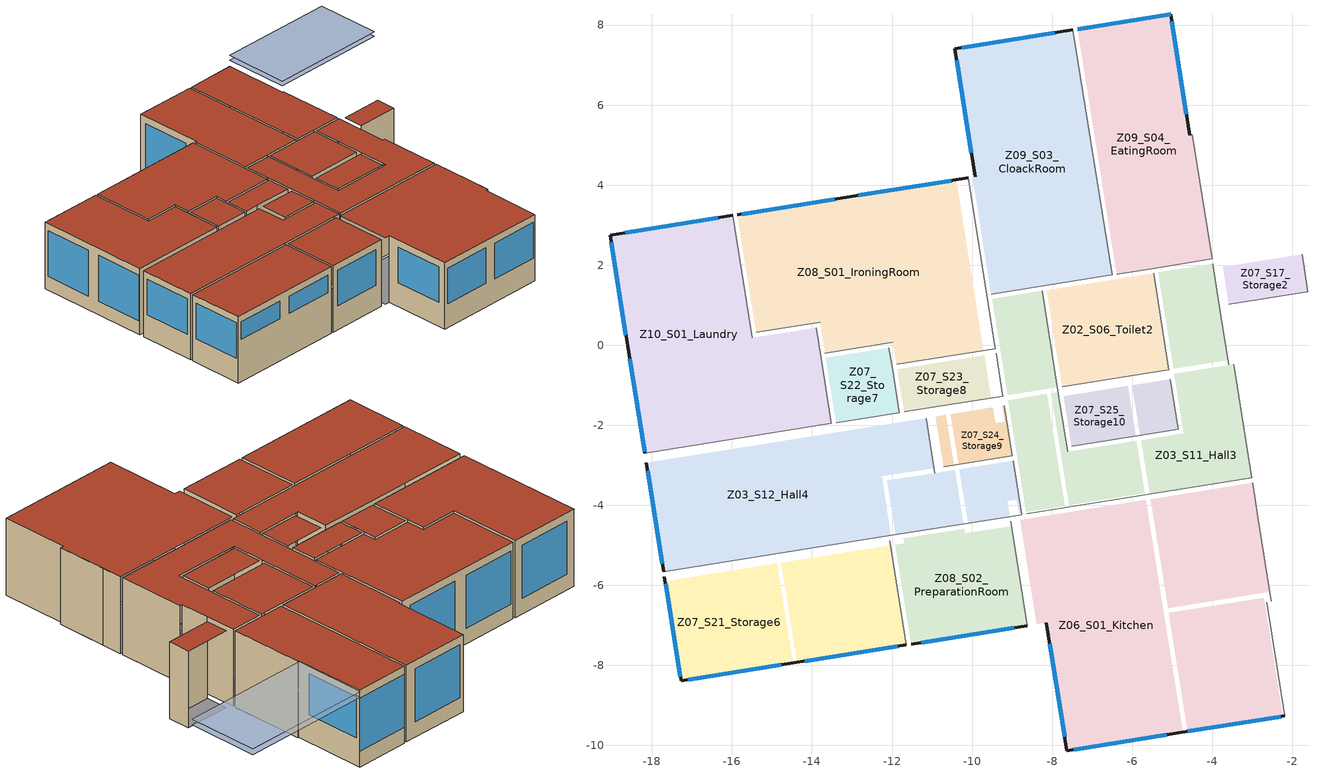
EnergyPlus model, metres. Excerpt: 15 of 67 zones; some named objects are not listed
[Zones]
Z02_S06_Toilet2
 floor to Z01_S03_GroupRoom1 (C05_Strop_Hollow_Slab_240mm): -5.47,1.8 -5.08,-0.61 -7.75,-1.03 -8.13,1.38 -6.43,1.65 z3.5
 wall to Z03_S11_Hall3 (C82_ciana_podstawowa_Interna): -5.08,-0.61 -5.47,1.8 z3.5:6.76
 wall to Z07_S25_Storage10 (C80_ciana_podstawowa_Interna): -7.75,-1.03 -5.08,-0.61 z3.5:6.76
 roof outside (C06_Strop_Hollow_Slab_240mm): -8.13,1.38 -7.75,-1.03 -5.08,-0.61 -5.47,1.8 -6.43,1.65 z6.76
Z03_S11_Hall3
 floor to Z01_S03_GroupRoom1 (C05_Strop_Hollow_Slab_240mm): -9.5,1.16 -8.25,1.36 -7.87,-1.05 -8.09,-1.09 -9.11,-1.25 -9.3,-0.07 z3.5; -3.6,-0.37 -4.96,-0.59 -5.35,1.82 -3.99,2.04 -3.78,0.75 z3.5
 floor to Z02_S02_Toilet2 (C05_Strop_Hollow_Slab_240mm): -7.69,-4.02 -8.65,-4.17 -9.09,-1.37 -8.14,-1.22 z3.5
 floor to Z07_S15_Service (C05_Strop_Hollow_Slab_240mm): -5.68,-3.7 -7.57,-4 -8.02,-1.2 -7.85,-1.17 -7.83,-1.29 -7.61,-2.66 -5.89,-2.39 z3.5
 floor to Z03_S06_Hall (C05_Strop_Hollow_Slab_240mm): -3.01,-3.32 -5.56,-3.72 -5.56,-3.68 -5.77,-2.37 -4.71,-2.2 -4.95,-0.71 -3.46,-0.47 z3.5
 wall to Z06_S01_Kitchen (C82_ciana_podstawowa_Interna): -8.64,-4.21 -3.01,-3.32 z3.5:6.76
 wall to Z03_S10_Hall2 (C82_ciana_podstawowa_Interna): -3.01,-3.32 -3.46,-0.47 z3.5:6.76
 wall to Z07_S17_Storage2 (C80_ciana_podstawowa_Interna): -3.78,0.75 -3.99,2.04 z3.5:6.76
 wall to Z03_S10_Hall2 (C80_ciana_podstawowa_Interna): -3.58,-0.49 -3.78,0.75 z3.5:6.76
 wall to Z02_S06_Toilet2 (C82_ciana_podstawowa_Interna): -7.83,-1.29 -8.25,1.36 z3.5:6.76
 wall to Z07_S25_Storage10 (C82_ciana_podstawowa_Interna): -7.61,-2.66 -7.83,-1.29 z3.5:6.76
 roof outside (C06_Strop_Hollow_Slab_240mm): -8.64,-4.21 -3.01,-3.32 -3.46,-0.47 -3.58,-0.49 -3.99,2.04 -5.35,1.82 -4.71,-2.2 -7.61,-2.66 -8.25,1.36 -9.5,1.16 -8.86,-2.86 z6.76
Z03_S12_Hall4
 floor to Z03_S07_Hall2 (C05_Strop_Hollow_Slab_240mm): -11.15,-1.82 -10.95,-3.07 -12.26,-3.28 -12.03,-4.75 -17.7,-5.66 -18.14,-2.93 -11.72,-1.91 z3.5
 floor to Z02_S01_Toilet1 (C05_Strop_Hollow_Slab_240mm): -10.22,-4.47 -11.91,-4.74 -12.12,-3.38 -10.93,-3.19 -10.44,-3.11 z3.5
 floor to Z02_S02_Toilet2 (C05_Strop_Hollow_Slab_240mm): -10.1,-4.45 -10.32,-3.09 -8.97,-2.88 -8.76,-4.19 -8.82,-4.2 -8.88,-3.86 -9.12,-3.89 -9.05,-4.28 z3.5
 wall outside (C79_ciana_podstawowa_Aerated): -18.14,-2.93 -17.7,-5.66 z3.5:6.76
 wall to Z07_S21_Storage6 (C82_ciana_podstawowa_Interna): -17.7,-5.66 -12.02,-4.75 z3.5:6.76
 wall to Z08_S02_PreparationRoom (C82_ciana_podstawowa_Interna): -12.02,-4.75 -9.05,-4.28 z3.5:6.76
 wall to Z06_S01_Kitchen (C82_ciana_podstawowa_Interna): -9.05,-4.28 -8.76,-4.23 z3.5:6.76
 wall to Z03_S11_Hall3 (C82_ciana_podstawowa_Interna): -8.76,-4.23 -8.97,-2.88 z3.5:6.76
 wall to Z07_S24_Storage9 (C80_ciana_podstawowa_Interna): -10.93,-3.19 -11.15,-1.82 z3.5:6.76
 window (H07_Window): -18.11,-3.14 -17.74,-5.46 z4.67:6.42
 roof outside (C06_Strop_Hollow_Slab_240mm): -18.14,-2.93 -17.7,-5.66 -8.76,-4.23 -8.97,-2.88 -10.93,-3.19 -11.15,-1.82 -13.42,-2.18 z6.76
Z06_S01_Kitchen
 floor to Z09_S01_CloackRoom1 (C05_Strop_Hollow_Slab_240mm): -4.73,-9.67 -7.64,-10.13 -8.15,-6.93 -8.38,-6.97 -8.8,-4.36 -8.68,-4.34 -5.66,-3.86 -5.2,-6.7 z3.5
 floor to Z03_S06_Hall (C05_Strop_Hollow_Slab_240mm): -5.1,-6.57 -5.54,-3.84 -2.99,-3.44 -2.56,-6.16 z3.5
 floor to Z07_S12_Service3 (C05_Strop_Hollow_Slab_240mm): -4.61,-9.65 -5.09,-6.69 -2.72,-6.31 -2.24,-9.27 z3.5
 wall outside (C79_ciana_podstawowa_Aerated): -8.15,-6.93 -7.64,-10.13 -2.18,-9.26 z3.5:6.76
 wall to Z05_S01_ManagerRoom (C80_ciana_podstawowa_Interna): -2.18,-9.26 -2.64,-6.42 z3.5:6.76
 wall to Z03_S10_Hall2 (C82_ciana_podstawowa_Interna): -2.86,-4.28 -2.99,-3.44 z3.5:6.76
 wall to Z05_S01_ManagerRoom (C82_ciana_podstawowa_Interna): -2.52,-6.4 -2.86,-4.28 z3.5:6.76
 window (H07_Window): -7.46,-10.1 -5.14,-9.73 / -4.61,-9.65 -2.29,-9.28 / -8.06,-7.46 -7.69,-9.78 z4.67:6.42
 roof outside (C06_Strop_Hollow_Slab_240mm): -8.8,-4.36 -8.38,-6.97 -8.15,-6.93 -7.64,-10.13 -2.18,-9.26 -2.64,-6.42 -2.52,-6.4 -2.99,-3.44 -8.68,-4.34 z6.76
Z07_S17_Storage2
 floor to Z07_S10_Service1 (C05_Strop_Hollow_Slab_240mm): -3.58,1.03 -3.73,1.96 -1.75,2.27 -1.61,1.34 z3.5
 wall to Z03_S10_Hall2 (C80_ciana_podstawowa_Interna): -3.58,1.03 -1.61,1.34 z3.5:6.76
 wall to Z06_S02_Kitchen2 (C82_ciana_podstawowa_Interna): -1.61,1.34 -1.75,2.27 z3.5:6.76
 roof outside (C06_Strop_Hollow_Slab_240mm): -3.73,1.96 -3.58,1.03 -1.61,1.34 -1.75,2.27 z6.76
Z07_S21_Storage6
 floor to Z07_S16_Service5 (C05_Strop_Hollow_Slab_240mm): -17.67,-5.9 -14.88,-5.45 -14.49,-7.94 -17.27,-8.38 z3.5
 floor to Z02_S01_Toilet1 (C05_Strop_Hollow_Slab_240mm): -14.37,-7.92 -14.76,-5.43 -12.04,-5 -11.64,-7.49 z3.5
 wall outside (C79_ciana_podstawowa_Aerated): -17.69,-5.78 -17.27,-8.39 -11.64,-7.49 z3.5:6.76
 wall to Z08_S02_PreparationRoom (C82_ciana_podstawowa_Interna): -11.64,-7.49 -12.06,-4.88 z3.5:6.76
 window (H08_Window): -17.09,-8.36 -14.77,-7.99 / -14.18,-7.89 -11.86,-7.52 z5.58:6.43
 window (H07_Window): -17.66,-5.96 -17.29,-8.28 z4.67:6.42
 roof outside (C06_Strop_Hollow_Slab_240mm): -12.06,-4.88 -17.69,-5.78 -17.27,-8.38 -11.64,-7.49 z6.76
Z07_S22_Storage7
 floor to Z01_S02_SleepingRoom2 (C05_Strop_Hollow_Slab_240mm): -13.4,-1.94 -13.66,-0.32 -12.08,-0.06 -11.82,-1.68 z3.5
 wall to Z03_S12_Hall4 (C80_ciana_podstawowa_Interna): -13.4,-1.93 -11.82,-1.68 z3.5:6.76
 wall to Z08_S01_IroningRoom (C82_ciana_podstawowa_Interna): -11.99,-0.62 -12.08,-0.06 z3.5:6.76
 wall to Z07_S23_Storage8 (C82_ciana_podstawowa_Interna): -11.82,-1.68 -11.99,-0.62 z3.5:6.76
 roof outside (C06_Strop_Hollow_Slab_240mm): -13.4,-1.94 -11.82,-1.68 -12.08,-0.06 -13.66,-0.32 z6.76
Z07_S23_Storage8
 floor to Z01_S02_SleepingRoom2 (C05_Strop_Hollow_Slab_240mm): -9.7,-0.25 -9.53,-1.3 -10.63,-1.49 -11.7,-1.66 -11.87,-0.6 z3.5
 wall to Z03_S12_Hall4 (C80_ciana_podstawowa_Interna): -11.7,-1.66 -11.07,-1.56 z3.5:6.76
 wall to Z07_S24_Storage9 (C80_ciana_podstawowa_Interna): -11.07,-1.56 -9.23,-1.27 z3.5:6.76
 wall to Z03_S11_Hall3 (C82_ciana_podstawowa_Interna): -9.23,-1.27 -9.4,-0.2 z3.5:6.76
 roof outside (C06_Strop_Hollow_Slab_240mm): -11.87,-0.6 -11.7,-1.66 -9.23,-1.27 -9.4,-0.2 z6.76
Z07_S24_Storage9
 floor to Z03_S07_Hall2 (C05_Strop_Hollow_Slab_240mm): -10.71,-3.03 -10.91,-1.78 -10.65,-1.74 -10.46,-2.99 z3.5
 floor to Z02_S02_Toilet2 (C05_Strop_Hollow_Slab_240mm): -8.99,-2.76 -10.34,-2.97 -10.54,-1.72 -9.49,-1.55 -9.43,-1.94 -9.19,-1.91 -9.25,-1.52 -9.19,-1.51 z3.5
 wall to Z03_S11_Hall3 (C82_ciana_podstawowa_Interna): -8.99,-2.76 -9.19,-1.51 z3.5:6.76
 wall to Z03_S12_Hall4 (C82_ciana_podstawowa_Interna): -10.71,-3.04 -8.99,-2.76 z3.5:6.76
 roof outside (C06_Strop_Hollow_Slab_240mm): -10.71,-3.04 -8.99,-2.76 -9.19,-1.51 -10.91,-1.78 z6.76
Z07_S25_Storage10
 floor to Z07_S15_Service (C05_Strop_Hollow_Slab_240mm): -7.51,-2.53 -7.71,-1.27 -6.11,-1.02 -5.91,-2.27 z3.5
 floor to Z03_S06_Hall (C05_Strop_Hollow_Slab_240mm): -5.79,-2.25 -5.99,-1 -5.05,-0.85 -4.85,-2.1 z3.5
 wall to Z03_S11_Hall3 (C82_ciana_podstawowa_Interna): -7.51,-2.53 -4.84,-2.1 -5.04,-0.85 z3.5:6.76
 roof outside (C06_Strop_Hollow_Slab_240mm): -7.51,-2.53 -4.85,-2.1 -5.05,-0.85 -7.71,-1.27 z6.76
Z08_S01_IroningRoom
 floor to Z01_S02_SleepingRoom2 (C05_Strop_Hollow_Slab_240mm): -15.87,3.26 -10.4,4.13 -9.72,-0.13 -11.89,-0.48 -11.98,0.07 -13.67,-0.2 -13.8,0.58 -15.4,0.32 z3.5
 wall outside (C79_ciana_podstawowa_Aerated): -10.1,4.18 -15.87,3.26 z3.5:6.76
 wall to Z09_S03_CloackRoom (C82_ciana_podstawowa_Interna): -9.63,1.26 -10.1,4.18 z3.5:6.76
 wall to Z03_S11_Hall3 (C82_ciana_podstawowa_Interna): -9.42,-0.09 -9.63,1.26 z3.5:6.76
 wall to Z07_S22_Storage7 (C82_ciana_podstawowa_Interna): -13.67,-0.2 -11.98,0.07 z3.5:6.76
 wall to Z07_S23_Storage8 (C82_ciana_podstawowa_Interna): -11.89,-0.48 -9.42,-0.09 z3.5:6.76
 wall to Z10_S01_Laundry (C82_ciana_podstawowa_Interna): -15.4,0.32 -13.8,0.58 z3.5:6.76
 window (H05_Window): -10.52,4.11 -12.84,3.74 / -13.43,3.65 -15.75,3.28 z4.17:6.42
 roof outside (C06_Strop_Hollow_Slab_240mm): -10.1,4.18 -15.87,3.26 -15.4,0.32 -13.8,0.58 -13.67,-0.2 -11.98,0.07 -11.89,-0.48 -9.42,-0.09 -9.63,1.26 z6.76
Z08_S02_PreparationRoom
 floor to Z02_S01_Toilet1 (C05_Strop_Hollow_Slab_240mm): -8.62,-7.01 -11.52,-7.47 -11.92,-4.98 -11.69,-4.94 -11.7,-4.82 -10.2,-4.58 -10.18,-4.7 -9.02,-4.52 z3.5
 wall outside (C79_ciana_podstawowa_Aerated): -11.52,-7.47 -8.62,-7.01 z3.5:6.76
 wall to Z06_S01_Kitchen (C80_ciana_podstawowa_Interna): -8.62,-7.01 -9.04,-4.4 z3.5:6.76
 window (H07_Window): -11.27,-7.43 -8.95,-7.06 z4.67:6.42
 roof outside (C06_Strop_Hollow_Slab_240mm): -9.04,-4.4 -11.94,-4.86 -11.52,-7.47 -8.62,-7.01 z6.76
Z09_S03_CloackRoom
 floor to Z01_S03_GroupRoom1 (C05_Strop_Hollow_Slab_240mm): -7.48,7.88 -6.5,1.76 -9.52,1.28 -9.98,4.2 -9.92,4.21 -10.43,7.41 z3.5
 wall outside (C79_ciana_podstawowa_Aerated): -7.48,7.88 -10.43,7.41 -9.92,4.21 z3.5:6.76
 wall to Z03_S11_Hall3 (C82_ciana_podstawowa_Interna): -9.52,1.28 -8.21,1.48 z3.5:6.76
 wall to Z02_S06_Toilet2 (C82_ciana_podstawowa_Interna): -8.21,1.48 -6.5,1.76 z3.5:6.76
 wall to Z09_S04_EatingRoom (C82_ciana_podstawowa_Interna): -6.5,1.76 -7.48,7.88 z3.5:6.76
 window (H05_Window): -10.39,7.13 -10.02,4.81 z4.17:6.42; -7.93,7.81 -10.25,7.44 z4.16:6.41
 roof outside (C06_Strop_Hollow_Slab_240mm): -7.48,7.88 -10.43,7.41 -9.92,4.21 -9.98,4.2 -9.52,1.28 -6.5,1.76 z6.76
Z09_S04_EatingRoom
 floor to Z01_S03_GroupRoom1 (C05_Strop_Hollow_Slab_240mm): -6.38,1.78 -7.36,7.9 -5.04,8.27 -4.56,5.25 -4.5,5.26 -4,2.16 -5.43,1.93 z3.5
 wall outside (C79_ciana_podstawowa_Aerated): -4.56,5.25 -5.04,8.27 -7.36,7.9 z3.5:6.76
 wall to Z06_S02_Kitchen2 (C80_ciana_podstawowa_Interna): -4,2.16 -4.5,5.26 z3.5:6.76
 wall to Z02_S06_Toilet2 (C82_ciana_podstawowa_Interna): -6.38,1.78 -5.43,1.93 z3.5:6.76
 wall to Z03_S11_Hall3 (C82_ciana_podstawowa_Interna): -5.43,1.93 -4,2.16 z3.5:6.76
 window (H05_Window): -5.04,8.27 -7.36,7.9 z4.17:6.42
 window (H07_Window): -4.64,5.77 -5.01,8.1 z4.67:6.42
 roof outside (C06_Strop_Hollow_Slab_240mm): -6.38,1.78 -4,2.16 -4.5,5.26 -4.56,5.25 -5.04,8.27 -7.36,7.9 z6.76
Z10_S01_Laundry
 floor to Z01_S02_SleepingRoom2 (C05_Strop_Hollow_Slab_240mm): -13.52,-1.95 -18.18,-2.7 -19.05,2.75 -15.99,3.24 -15.5,0.18 -13.9,0.44 -13.77,-0.33 z3.5
 wall outside (C79_ciana_podstawowa_Aerated): -15.99,3.24 -19.05,2.75 -18.18,-2.7 z3.5:6.76
 wall to Z03_S12_Hall4 (C80_ciana_podstawowa_Interna): -18.18,-2.7 -13.52,-1.95 z3.5:6.76
 wall to Z07_S22_Storage7 (C82_ciana_podstawowa_Interna): -13.52,-1.95 -13.77,-0.33 z3.5:6.76
 wall to Z08_S01_IroningRoom (C82_ciana_podstawowa_Interna): -15.5,0.18 -15.99,3.24 / -13.77,-0.33 -13.9,0.44 z3.5:6.76
 window (H05_Window): -16.35,3.18 -18.67,2.81 / -19.02,2.58 -18.65,0.26 / -18.55,-0.34 -18.18,-2.66 z4.17:6.42
 roof outside (C06_Strop_Hollow_Slab_240mm): -18.18,-2.7 -13.52,-1.95 -13.9,0.44 -15.5,0.18 -15.99,3.24 -19.05,2.75 z6.76
shading: 0.83,9.57 -4.74,8.68 -4.26,5.66 1.31,6.55 z6.76; 0.83,9.57 -4.74,8.68 -4.26,5.66 1.31,6.55 z7
[Building]
Zlobek validated ventilation 0.85: 0, Country, 0.04, 0.4, FullExterior, 25, 6
[SizingPeriod:WeatherFileConditionType]
Summer: SummerExtreme, Monday, Yes, Yes
Winter: WinterExtreme, Monday, Yes, Yes
[Site:Location]
Warsaw: 52.237, 21.0175, 0, 111
[Site:GroundTemperature:BuildingSurface]
10, 10, 10, 10, 10, 10, 10, 10, 10, 10, 10, 10
[Site:GroundReflectance]
0.2, 0.2, 0.2, 0.2, 0.2, 0.2, 0.2, 0.2, 0.2, 0.2, 0.2, 0.2
[Site:WaterMainsTemperature]
Schedule: Sched7_water_mains_temp, 0, 0
[WindowMaterial:SimpleGlazingSystem]
V06_Window_PVC_2350x2250_Win (10mm); V05_Window_PVC_2350x1750_Win (10mm); V08_Window_PVC_2350x850_Wind (10mm): 1.5, 0.7
[Construction]
H05_Window: V06_Window_PVC_2350x2250_Win (10mm)
H07_Window: V05_Window_PVC_2350x1750_Win (10mm)
H08_Window: V08_Window_PVC_2350x850_Wind (10mm)
C79_ciana_podstawowa_Aerated: M09_Reference (360mm 0.6)
C80_ciana_podstawowa_Interna: M08_Mur_z_ceg3y_dr_onej (240mm 0.6)
C05_Strop_Hollow_Slab_240mm: M02_Concrete_High_density (240mm 0.6)
C82_ciana_podstawowa_Interna: M08_Mur_z_ceg3y_dr_onej (120mm 0.6)
C06_Strop_Hollow_Slab_240mm: M03_Concrete_High_density (240mm 0.6), M01_Air_cavity, M03_Concrete_High_density (240mm 0.6)
FURNIT_InternalMass: FURNIT_Material
[Material]
M02_Concrete_High_density (240mm 0.6): Rough, 0.24, 0.731, 2400, 840, 0.9, 0.6, 0.6
M03_Concrete_High_density (240mm 0.6): Rough, 0.24, 0.73, 2400, 840, 0.9, 0.6, 0.6
M09_Reference (360mm 0.6): Rough, 0.36, 1.198, 800, 840, 0.9, 0.6, 0.6
M08_Mur_z_ceg3y_dr_onej (240mm 0.6): Rough, 0.24, 0.8, 1600, 888, 0.9, 0.6, 0.6
M08_Mur_z_ceg3y_dr_onej (120mm 0.6): Rough, 0.12, 0.8, 1600, 888, 0.9, 0.6, 0.6
FURNIT_Material: MediumSmooth, 0.05, 0.18, 900, 1200, 0.9, 0.6, 0.6
[Material:AirGap]
M01_Air_cavity: 0.09
[Zone]
Z02_S06_Toilet2: 0, 0, 0, 0, 1, 1, 3.26, 21.476, 6.588
Z03_S11_Hall3: 0, 0, 0, 0, 1, 1, 3.26, 61.07, 18.734
Z03_S12_Hall4: 0, 0, 0, 0, 1, 1, 7.482, 72.541, 9.696
Z06_S01_Kitchen: 0, 0, 0, 0, 1, 1, 3.26, 109.049, 33.451
Z07_S17_Storage2: 0, 0, 0, 0, 1, 1, 3.259, 6.127, 1.88
Z07_S21_Storage6: 0, 0, 0, 0, 1, 1, 3.26, 49.054, 15.048
Z07_S22_Storage7: 0, 0, 0, 0, 1, 1, 3.26, 8.553, 2.624
Z07_S23_Storage8: 0, 0, 0, 0, 1, 1, 3.26, 8.803, 2.7
Z07_S24_Storage9: 0, 0, 0, 0, 1, 1, 3.259, 7.202, 2.21
Z07_S25_Storage10: 0, 0, 0, 0, 1, 1, 3.259, 11.176, 3.429
Z08_S01_IroningRoom: 0, 0, 0, 0, 1, 1, 3.26, 72.014, 22.091
Z08_S02_PreparationRoom: 0, 0, 0, 0, 1, 1, 3.26, 25.303, 7.762
Z09_S03_CloackRoom: 0, 0, 0, 0, 1, 1, 3.26, 61.013, 18.716
Z09_S04_EatingRoom: 0, 0, 0, 0, 1, 1, 3.26, 48.112, 14.759
Z10_S01_Laundry: 0, 0, 0, 0, 1, 1, 3.26, 68.574, 21.036
[People]
Z06_S01_Kitchen_IG1 People: Z06_S01_Kitchen, Sched3, people, 11.1504, , , 0.6, autocalculate, Z06_S01_Kitchen_IG1 ActivityLevel, 0, No, , , Work Eff Sch
[Lights]
Z03_S11_Hall3_IG1 Lights: Z03_S11_Hall3, Sched3, Watts/Area, , 10.6755, , 0, 0.656, 0.18, 0, 1
Z03_S12_Hall4_IG1 Lights: Z03_S12_Hall4, Sched3, Watts/Area, , 20.6281, , 0, 0.656, 0.18, 0, 1
Z06_S01_Kitchen_IG2 Lights: Z06_S01_Kitchen, Sched3, Watts/Area, , 14.9471, , 0, 0.656, 0.18, 0, 1
[ZoneInfiltration:FlowCoefficient]
Z02_S06_Toilet2_IG1 Infil: Z02_S06_Toilet2, Sched1_flow_rate_fraction, 0.00135902, 0.078, 0.67, 0.142, 0.5
Z03_S11_Hall3_IG2 Infil: Z03_S11_Hall3, Sched1_flow_rate_fraction, 0.00386454, 0.078, 0.67, 0.142, 0.5
Z03_S12_Hall4_IG2 Infil: Z03_S12_Hall4, Sched1_flow_rate_fraction, 0.00750701, 0.078, 0.67, 0.142, 0.5
Z06_S01_Kitchen_IG4 Infil: Z06_S01_Kitchen, Sched1_flow_rate_fraction, 0.0159733, 0.078, 0.67, 0.142, 0.5
Z07_S17_Storage2_IG1 Infil: Z07_S17_Storage2, Sched1_flow_rate_fraction, 0.000387711, 0.078, 0.67, 0.142, 0.5
Z07_S21_Storage6_IG1 Infil: Z07_S21_Storage6, Sched1_flow_rate_fraction, 0.0108035, 0.078, 0.67, 0.142, 0.5
Z07_S22_Storage7_IG1 Infil: Z07_S22_Storage7, Sched1_flow_rate_fraction, 0.000541245, 0.078, 0.67, 0.142, 0.5
Z07_S23_Storage8_IG1 Infil: Z07_S23_Storage8, Sched1_flow_rate_fraction, 0.000557031, 0.078, 0.67, 0.142, 0.5
Z07_S24_Storage9_IG1 Infil: Z07_S24_Storage9, Sched1_flow_rate_fraction, 0.000455736, 0.078, 0.67, 0.142, 0.5
Z07_S25_Storage10_IG1 Infil: Z07_S25_Storage10, Sched1_flow_rate_fraction, 0.000707226, 0.078, 0.67, 0.142, 0.5
Z08_S01_IroningRoom_IG1 Infil: Z08_S01_IroningRoom, Sched1_flow_rate_fraction, 0.0112114, 0.078, 0.67, 0.142, 0.5
Z08_S02_PreparationRoom_IG1 Infil: Z08_S02_PreparationRoom, Sched1_flow_rate_fraction, 0.00463891, 0.078, 0.67, 0.142, 0.5
Z09_S03_CloackRoom_IG1 Infil: Z09_S03_CloackRoom, Sched1_flow_rate_fraction, 0.0107776, 0.078, 0.67, 0.142, 0.5
Z09_S04_EatingRoom_IG1 Infil: Z09_S04_EatingRoom, Sched1_flow_rate_fraction, 0.00910674, 0.078, 0.67, 0.142, 0.5
Z10_S01_Laundry_IG1 Infil: Z10_S01_Laundry, Sched1_flow_rate_fraction, 0.0142268, 0.078, 0.67, 0.142, 0.5
[ZoneVentilation:DesignFlowRate]
Z02_S06_Toilet2_IG2 Ventil: Z02_S06_Toilet2, Sched1_flow_rate_fraction, Flow/Zone, 0.0119, , , 0, Natural, 0, 1, 1, 0, 0, 0, -50, , 100, , -50, , -50, , 100, , 40
Z03_S11_Hall3_IG3 Ventil: Z03_S11_Hall3, Sched1_flow_rate_fraction, Flow/Zone, 0.008482, , , 0, Natural, 0, 1, 1, 0, 0, 0, -50, , 100, , -50, , -50, , 100, , 40
Z03_S12_Hall4_IG3 Ventil: Z03_S12_Hall4, Sched1_flow_rate_fraction, Flow/Zone, 0.0100751, , , 0, Natural, 0, 1, 1, 0, 0, 0, -50, , 100, , -50, , -50, , 100, , 40
Z06_S01_Kitchen_IG5 Ventil: Z06_S01_Kitchen, Sched1_flow_rate_fraction, Flow/Zone, 0.0119, , , 0, Natural, 0, 1, 1, 0, 0, 0, -50, , 100, , -50, , -50, , 100, , 40
Z07_S17_Storage2_IG2 Ventil: Z07_S17_Storage2, Sched1_flow_rate_fraction, Flow/Zone, 0.000510576, , , 0, Natural, 0, 1, 1, 0, 0, 0, -50, , 100, , -50, , -50, , 100, , 40
Z07_S21_Storage6_IG2 Ventil: Z07_S21_Storage6, Sched1_flow_rate_fraction, Flow/Zone, 0.00408785, , , 0, Natural, 0, 1, 1, 0, 0, 0, -50, , 100, , -50, , -50, , 100, , 40
Z07_S22_Storage7_IG2 Ventil: Z07_S22_Storage7, Sched1_flow_rate_fraction, Flow/Zone, 0.000712764, , , 0, Natural, 0, 1, 1, 0, 0, 0, -50, , 100, , -50, , -50, , 100, , 40
Z07_S23_Storage8_IG2 Ventil: Z07_S23_Storage8, Sched1_flow_rate_fraction, Flow/Zone, 0.000733553, , , 0, Natural, 0, 1, 1, 0, 0, 0, -50, , 100, , -50, , -50, , 100, , 40
Z07_S24_Storage9_IG2 Ventil: Z07_S24_Storage9, Sched1_flow_rate_fraction, Flow/Zone, 0.000600158, , , 0, Natural, 0, 1, 1, 0, 0, 0, -50, , 100, , -50, , -50, , 100, , 40
Z07_S25_Storage10_IG2 Ventil: Z07_S25_Storage10, Sched1_flow_rate_fraction, Flow/Zone, 0.000931345, , , 0, Natural, 0, 1, 1, 0, 0, 0, -50, , 100, , -50, , -50, , 100, , 40
Z08_S01_IroningRoom_IG2 Ventil: Z08_S01_IroningRoom, Sched1_flow_rate_fraction, Flow/Zone, 0.020004, , , 0, Natural, 0, 1, 1, 0, 0, 0, -50, , 100, , -50, , -50, , 100, , 40
Z08_S02_PreparationRoom_IG2 Ventil: Z08_S02_PreparationRoom, Sched1_flow_rate_fraction, Flow/Zone, 0.00702874, , , 0, Natural, 0, 1, 1, 0, 0, 0, -50, , 100, , -50, , -50, , 100, , 40
Z09_S03_CloackRoom_IG2 Ventil: Z09_S03_CloackRoom, Sched1_flow_rate_fraction, Flow/Zone, 0.0169481, , , 0, Natural, 0, 1, 1, 0, 0, 0, -50, , 100, , -50, , -50, , 100, , 40
Z09_S04_EatingRoom_IG2 Ventil: Z09_S04_EatingRoom, Sched1_flow_rate_fraction, Flow/Zone, 0.0133645, , , 0, Natural, 0, 1, 1, 0, 0, 0, -50, , 100, , -50, , -50, , 100, , 40
Z10_S01_Laundry_IG2 Ventil: Z10_S01_Laundry, Sched1_flow_rate_fraction, Flow/Zone, 0.0190482, , , 0, Natural, 0, 1, 1, 0, 0, 0, -50, , 100, , -50, , -50, , 100, , 40
[ZoneAirBalance:OutdoorAir]
Z02_S06_Toilet2 Balance: Z02_S06_Toilet2, Quadrature, 0, Sched1_flow_rate_fraction
Z03_S11_Hall3 Balance: Z03_S11_Hall3, Quadrature, 0, Sched1_flow_rate_fraction
Z03_S12_Hall4 Balance: Z03_S12_Hall4, Quadrature, 0, Sched1_flow_rate_fraction
Z06_S01_Kitchen Balance: Z06_S01_Kitchen, Quadrature, 0, Sched1_flow_rate_fraction
Z07_S17_Storage2 Balance: Z07_S17_Storage2, Quadrature, 0, Sched1_flow_rate_fraction
Z07_S21_Storage6 Balance: Z07_S21_Storage6, Quadrature, 0, Sched1_flow_rate_fraction
Z07_S22_Storage7 Balance: Z07_S22_Storage7, Quadrature, 0, Sched1_flow_rate_fraction
Z07_S23_Storage8 Balance: Z07_S23_Storage8, Quadrature, 0, Sched1_flow_rate_fraction
Z07_S24_Storage9 Balance: Z07_S24_Storage9, Quadrature, 0, Sched1_flow_rate_fraction
Z07_S25_Storage10 Balance: Z07_S25_Storage10, Quadrature, 0, Sched1_flow_rate_fraction
Z08_S01_IroningRoom Balance: Z08_S01_IroningRoom, Quadrature, 0, Sched1_flow_rate_fraction
Z08_S02_PreparationRoom Balance: Z08_S02_PreparationRoom, Quadrature, 0, Sched1_flow_rate_fraction
Z09_S03_CloackRoom Balance: Z09_S03_CloackRoom, Quadrature, 0, Sched1_flow_rate_fraction
Z09_S04_EatingRoom Balance: Z09_S04_EatingRoom, Quadrature, 0, Sched1_flow_rate_fraction
Z10_S01_Laundry Balance: Z10_S01_Laundry, Quadrature, 0, Sched1_flow_rate_fraction
[InternalMass]
Z02_S06_Toilet2 Furniture: FURNIT_InternalMass, Z02_S06_Toilet2, 3.29407
Z03_S11_Hall3 Furniture: FURNIT_InternalMass, Z03_S11_Hall3, 9.36723
Z03_S12_Hall4 Furniture: FURNIT_InternalMass, Z03_S12_Hall4, 4.84776
Z06_S01_Kitchen Furniture: FURNIT_InternalMass, Z06_S01_Kitchen, 16.7257
Z07_S17_Storage2 Furniture: FURNIT_InternalMass, Z07_S17_Storage2, 0.939966
Z07_S21_Storage6 Furniture: FURNIT_InternalMass, Z07_S21_Storage6, 7.52379
Z07_S22_Storage7 Furniture: FURNIT_InternalMass, Z07_S22_Storage7, 1.31194
Z07_S23_Storage8 Furniture: FURNIT_InternalMass, Z07_S23_Storage8, 1.34999
Z07_S24_Storage9 Furniture: FURNIT_InternalMass, Z07_S24_Storage9, 1.10492
Z07_S25_Storage10 Furniture: FURNIT_InternalMass, Z07_S25_Storage10, 1.71455
Z08_S01_IroningRoom Furniture: FURNIT_InternalMass, Z08_S01_IroningRoom, 11.0453
Z08_S02_PreparationRoom Furniture: FURNIT_InternalMass, Z08_S02_PreparationRoom, 3.88081
Z09_S03_CloackRoom Furniture: FURNIT_InternalMass, Z09_S03_CloackRoom, 9.35783
Z09_S04_EatingRoom Furniture: FURNIT_InternalMass, Z09_S04_EatingRoom, 7.37926
Z10_S01_Laundry Furniture: FURNIT_InternalMass, Z10_S01_Laundry, 10.5181
[HVACTemplate:Zone:IdealLoadsAirSystem]
Z02_S06_Toilet2: Thermostat_Z02_S06_Toilet2, , 50, 13, 0.0156, 0.0077, NoLimit, , , NoLimit, , , , , ConstantSensibleHeatRatio, 0.7, 60, None, 30, None, , , , , None, , None, 0.5, 0.5
Z03_S11_Hall3: Thermostat_Z03_S11_Hall3, , 50, 13, 0.0156, 0.0077, NoLimit, , , NoLimit, , , , , ConstantSensibleHeatRatio, 0.7, 60, None, 30, None, , , , , None, , None, 0.5, 0.5
Z03_S12_Hall4: Thermostat_Z03_S12_Hall4, , 50, 13, 0.0156, 0.0077, NoLimit, , , NoLimit, , , , , ConstantSensibleHeatRatio, 0.7, 60, None, 30, None, , , , , None, , None, 0.5, 0.5
Z06_S01_Kitchen: Thermostat_Z06_S01_Kitchen, , 50, 13, 0.0156, 0.0077, NoLimit, , , NoLimit, , , , , ConstantSensibleHeatRatio, 0.7, 60, None, 30, None, , , , , None, , None, 0.5, 0.5
Z07_S17_Storage2: Thermostat_Z07_S17_Storage2, , 50, 13, 0.0156, 0.0077, NoLimit, , , NoLimit, , , , , ConstantSensibleHeatRatio, 0.7, 60, None, 30, None, , , , , None, , None, 0.5, 0.5
Z07_S21_Storage6: Thermostat_Z07_S21_Storage6, , 50, 13, 0.0156, 0.0077, NoLimit, , , NoLimit, , , , , ConstantSensibleHeatRatio, 0.7, 60, None, 30, None, , , , , None, , None, 0.5, 0.5
Z07_S22_Storage7: Thermostat_Z07_S22_Storage7, , 50, 13, 0.0156, 0.0077, NoLimit, , , NoLimit, , , , , ConstantSensibleHeatRatio, 0.7, 60, None, 30, None, , , , , None, , None, 0.5, 0.5
Z07_S23_Storage8: Thermostat_Z07_S23_Storage8, , 50, 13, 0.0156, 0.0077, NoLimit, , , NoLimit, , , , , ConstantSensibleHeatRatio, 0.7, 60, None, 30, None, , , , , None, , None, 0.5, 0.5
Z07_S24_Storage9: Thermostat_Z07_S24_Storage9, , 50, 13, 0.0156, 0.0077, NoLimit, , , NoLimit, , , , , ConstantSensibleHeatRatio, 0.7, 60, None, 30, None, , , , , None, , None, 0.5, 0.5
Z07_S25_Storage10: Thermostat_Z07_S25_Storage10, , 50, 13, 0.0156, 0.0077, NoLimit, , , NoLimit, , , , , ConstantSensibleHeatRatio, 0.7, 60, None, 30, None, , , , , None, , None, 0.5, 0.5
Z08_S01_IroningRoom: Thermostat_Z08_S01_IroningRoom, , 50, 13, 0.0156, 0.0077, NoLimit, , , NoLimit, , , , , ConstantSensibleHeatRatio, 0.7, 60, None, 30, None, , , , , None, , None, 0.5, 0.5
Z08_S02_PreparationRoom: Thermostat_Z08_S02_PreparationRoom, , 50, 13, 0.0156, 0.0077, NoLimit, , , NoLimit, , , , , ConstantSensibleHeatRatio, 0.7, 60, None, 30, None, , , , , None, , None, 0.5, 0.5
Z09_S03_CloackRoom: Thermostat_Z09_S03_CloackRoom, , 50, 13, 0.0156, 0.0077, NoLimit, , , NoLimit, , , , , ConstantSensibleHeatRatio, 0.7, 60, None, 30, None, , , , , None, , None, 0.5, 0.5
Z09_S04_EatingRoom: Thermostat_Z09_S04_EatingRoom, , 50, 13, 0.0156, 0.0077, NoLimit, , , NoLimit, , , , , ConstantSensibleHeatRatio, 0.7, 60, None, 30, None, , , , , None, , None, 0.5, 0.5
Z10_S01_Laundry: Thermostat_Z10_S01_Laundry, , 50, 13, 0.0156, 0.0077, NoLimit, , , NoLimit, , , , , ConstantSensibleHeatRatio, 0.7, 60, None, 30, None, , , , , None, , None, 0.5, 0.5
[OtherEquipment]
Z06_S01_Kitchen_IG3 ElecEq: Electricity, Z06_S01_Kitchen, Sched1_flow_rate_fraction, Watts/Area, , 11.9577, , 0, 0.7, 0
[Schedule:Compact]
Z06_S01_Kitchen_IG1 ActivityLevel: Activity, Through:12/31, For:AllDays, Until:24:00, 126
Work Eff Sch: Fraction, Through:12/31, For:AllDays, Until:24:00, 0
[Schedule:Day:Interval]
Sched_Day_3: Fraction, No, 24:00, 1
Sched_Day_5: Fraction, No, 08:00, 0, 17:00, 1, 24:00, 0
Sched_Day_6: Fraction, No, 24:00, 0
Sched_Day_9: Temperature, No, 24:00, 15
[Schedule:Week:Daily]
Sched_Week_2: Sched_Day_3, Sched_Day_3, Sched_Day_3, Sched_Day_3, Sched_Day_3, Sched_Day_3, Sched_Day_3, Sched_Day_3, Sched_Day_3, Sched_Day_3, Sched_Day_3, Sched_Day_3
Sched_Week_4: Sched_Day_6, Sched_Day_5, Sched_Day_5, Sched_Day_5, Sched_Day_5, Sched_Day_5, Sched_Day_6, Sched_Day_6, Sched_Day_6, Sched_Day_6, Sched_Day_6, Sched_Day_6
Sched_Week_5: Sched_Day_6, Sched_Day_5, Sched_Day_5, Sched_Day_5, Sched_Day_5, Sched_Day_6, Sched_Day_6, Sched_Day_6, Sched_Day_6, Sched_Day_6, Sched_Day_6, Sched_Day_6
Sched_Week_6: Sched_Day_6, Sched_Day_6, Sched_Day_6, Sched_Day_6, Sched_Day_6, Sched_Day_6, Sched_Day_6, Sched_Day_6, Sched_Day_6, Sched_Day_6, Sched_Day_6, Sched_Day_6
Sched_Week_10: Sched_Day_9, Sched_Day_9, Sched_Day_9, Sched_Day_9, Sched_Day_9, Sched_Day_9, Sched_Day_9, Sched_Day_9, Sched_Day_9, Sched_Day_9, Sched_Day_9, Sched_Day_9
[Schedule:Year]
Sched1_flow_rate_fraction: Fraction, Sched_Week_2, 1, 1, 12, 31
Sched3: Fraction, Sched_Week_4, 1, 1, 5, 27, Sched_Week_5, 5, 28, 6, 3, Sched_Week_6, 6, 4, 9, 2, Sched_Week_4, 9, 3, 12, 31
Sched7_water_mains_temp: Temperature, Sched_Week_10, 1, 1, 12, 31
